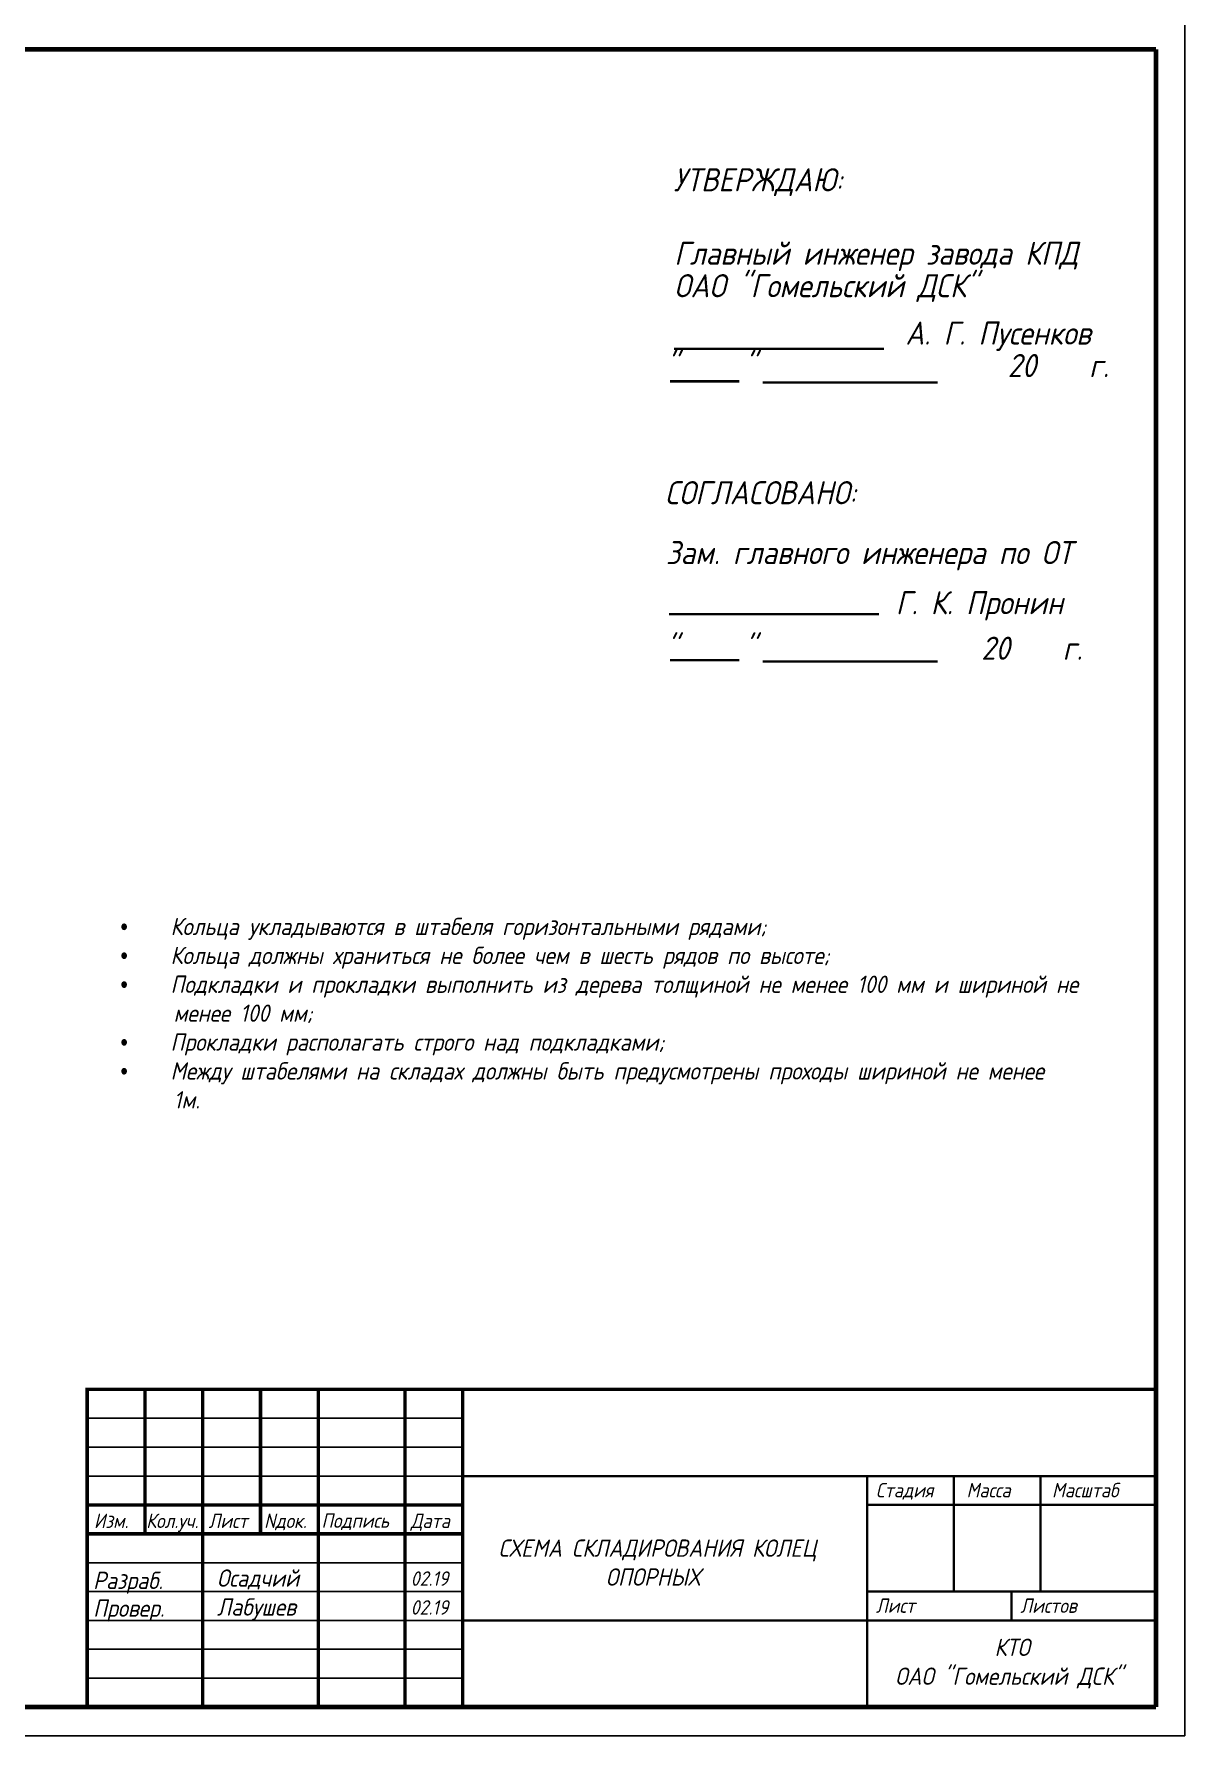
# Model space of a CAD drawing. Header units: millimetres. Extents: x -300689 to 10556, y -104928 to 107291.
# Drawn here: x -16271.6 to -16072.4, y 27939.7 to 28234.3 of the extents above; entities that cross this region are included whole.
import ezdxf

# ---------------------------------------------------------------- set-up
doc = ezdxf.new("R2010")
doc.units = ezdxf.units.MM
doc.layers.add('толстая', color=7, linetype='Continuous', lineweight=60)
doc.styles.add('чертежный', font='isocpeui.ttf', dxfattribs={"width": 0.9})

# ---------------------------------------------------------------- blocks, each defined once
blk = doc.blocks.new('лист')
for p, q in [((420, 297), (420, 0)), ((420, 0), (0, 0))]:
    blk.add_line(p, q)
at = {"const_width": 0.8}
for points in [[(20, 292), (415, 292)], [(415, 5), (415, 292)], [(20, 5), (415, 5)]]:
    blk.add_lwpolyline(points, dxfattribs=at)

msp = doc.modelspace()

# ---------------------------------------------------------------- linework, layer by layer
at = {"color": 7}
for p, q in [((-16197.3782, 27994.6514), (-16262.3782, 27994.6514)), ((-16197.3782, 27989.6514), (-16262.3782, 27989.6514)), ((-16197.3782, 27984.6514), (-16262.3782, 27984.6514)), ((-16197.3782, 27969.6514), (-16262.3782, 27969.6514)), ((-16197.3782, 27964.6514), (-16262.3782, 27964.6514)), ((-16197.3782, 27959.6514), (-16262.3782, 27959.6514)), ((-16197.3782, 27954.6514), (-16262.3782, 27954.6514)), ((-16197.3782, 27949.6514), (-16262.3782, 27949.6514))]:
    msp.add_line(p, q, dxfattribs=at)
for points, const_width in [([(-16077.3782, 27999.6514), (-16262.3782, 27999.6514), (-16262.3782, 27944.6514)], 0.6), ([(-16252.3782, 27974.6514), (-16252.3782, 27999.6514)], 0.6), ([(-16242.3782, 27944.6514), (-16242.3782, 27999.6514)], 0.6), ([(-16232.3782, 27974.6514), (-16232.3782, 27999.6514)], 0.6), ([(-16222.3782, 27944.6514), (-16222.3782, 27999.6514)], 0.6), ([(-16207.3782, 27944.6514), (-16207.3782, 27999.6514)], 0.6), ([(-16197.3782, 27944.6514), (-16197.3782, 27999.6514)], 0.6), ([(-16077.3782, 27984.6514), (-16197.3782, 27984.6514)], 0.4), ([(-16127.3782, 27944.6514), (-16127.3782, 27984.6514)], 0.4), ([(-16112.3782, 27964.6514), (-16112.3782, 27984.6514)], 0.4), ([(-16097.3782, 27964.6514), (-16097.3782, 27984.6514)], 0.4), ([(-16197.3782, 27979.6514), (-16262.3782, 27979.6514)], 0.6), ([(-16077.3782, 27979.6514), (-16127.3782, 27979.6514)], 0.4), ([(-16197.3782, 27974.6514), (-16262.3782, 27974.6514)], 0.6), ([(-16077.3782, 27964.6514), (-16127.3782, 27964.6514)], 0.4), ([(-16102.3782, 27959.6514), (-16102.3782, 27964.6514)], 0.4), ([(-16077.3782, 27959.6514), (-16197.3782, 27959.6514)], 0.4)]:
    msp.add_lwpolyline(points, dxfattribs=dict(at, const_width=const_width))
at = {"layer": 'толстая', "lineweight": 25, "const_width": 0.42}
for points in [[(-16124.47, 28179.7956), (-16160.803, 28179.7956)], [(-16161.5233, 28174.1791), (-16149.4791, 28174.1791)], [(-16145.4644, 28173.9789), (-16115.1535, 28173.9789)], [(-16125.3511, 28133.8588), (-16161.684, 28133.8588)], [(-16161.5233, 28125.887), (-16149.4791, 28125.887)]]:
    msp.add_lwpolyline(points, dxfattribs=at)
at = {"layer": 'толстая', "lineweight": 60, "const_width": 0.42}
msp.add_lwpolyline([(-16145.4644, 28125.6869), (-16115.1535, 28125.6869)], dxfattribs=at)

# ---------------------------------------------------------------- block references
msp.add_blockref('лист', (-16492.3782, 27939.6514))

# ---------------------------------------------------------------- texts
at = {"lineweight": 25, "style": 'чертежный', "width": 0.9}
for s, p in [('Главный инженер завода КПД', (-16160.7648, 28194.3518)), ('ОАО "Гомельский ДСК"', (-16160.7648, 28188.7294)), ('А. Г. Пусенков', (-16120.7614, 28180.5299)), ('"     "                   20    г.', (-16162.1773, 28174.9074)), ('СОГЛАСОВАНО:', (-16162.3597, 28152.8924)), ('Зам. главного инженера по ОТ                          ', (-16162.2171, 28142.524)), ('Г. К. Пронин                            ', (-16122.4215, 28133.8511)), ('"     "                 20    г.', (-16162.1662, 28125.9751))]:
    msp.add_text(s, height=4, dxfattribs=at).set_placement(p)
at = {"color": 7, "style": 'чертежный', "width": 0.9}
for s, p in [('Стадия    Масса     Масштаб', (-16125.8721, 27980.9616)), ('Изм.', (-16261.2, 27975.6514)), ('Кол.уч.', (-16252.1634, 27975.6514)), ('Лист', (-16241.3782, 27975.6514)), ('Nдок.', (-16231.7488, 27975.6535)), ('Подпись', (-16221.8226, 27975.6819)), ('Дата', (-16206.3782, 27975.6514)), ('02.19', (-16206.3782, 27965.6514)), ('02.19', (-16206.3782, 27960.6514)), ('Лист', (-16125.8721, 27960.9616)), ('Листов', (-16100.8721, 27960.9616))]:
    msp.add_text(s, height=2.5, dxfattribs=at).set_placement(p)
at = {"lineweight": 25, "char_height": 3, "attachment_point": 1, "style": 'чертежный'}
for s, insert, width in [('{\\fSymbol|b0|i1|c2|p18;·{\\W6.660937; }}Кольца укладываются в штабеля горизонтальными рядами;\\P{\\fSymbol|b0|i1|c2|p18;·{\\W6.660937; }}Кольца должны храниться не более чем в шесть рядов по высоте;\\P{\\fSymbol|b0|i1|c2|p18;·{\\W6.660937; }}Подкладки и прокладки выполнить из дерева толщиной не менее 100 мм и шириной не \\P{\\W4.829268; }менее 100 мм;\\P{\\fSymbol|b0|i1|c2|p18;·{\\W6.660937; }}Прокладки располагать строго над подкладками; \\P{\\fSymbol|b0|i1|c2|p18;·{\\W6.660937; }}Между штабелями на складах должны быть предусмотрены проходы шириной не менее \\P{\\W4.829268; }1м.', (-16256.6361, 28081.2922), 167.764167), ('{\\W3.344538; }  СХЕМА СКЛАДИРОВАНИЯ КОЛЕЦ \\P{\\W7.43639;  }ОПОРНЫХ', (-16201.0121, 27973.6652), 71.569418), ('Осадчий', (-16239.9088, 27968.4842), 5.777107), ('\\pt5;Разраб.', (-16261.3453, 27968.0921), 5.777107), ('\\pt5;Провер.', (-16261.3453, 27963.2796), 5.777107), ('Лабушев', (-16239.9088, 27963.4842), 5.777107), ('\\pt5.0001;          КТО\\PОАО "Гомельский ДСК"', (-16122.528, 27956.4978), 41.705218)]:
    msp.add_mtext(s, dxfattribs=dict(at, insert=insert, width=width))
at = {"layer": 'толстая', "lineweight": 25, "style": 'чертежный', "width": 0.9}
msp.add_text('УТВЕРЖДАЮ:', height=4, dxfattribs=at).set_placement((-16160.8865, 28207.0663))

doc.saveas('drawing.dxf')
